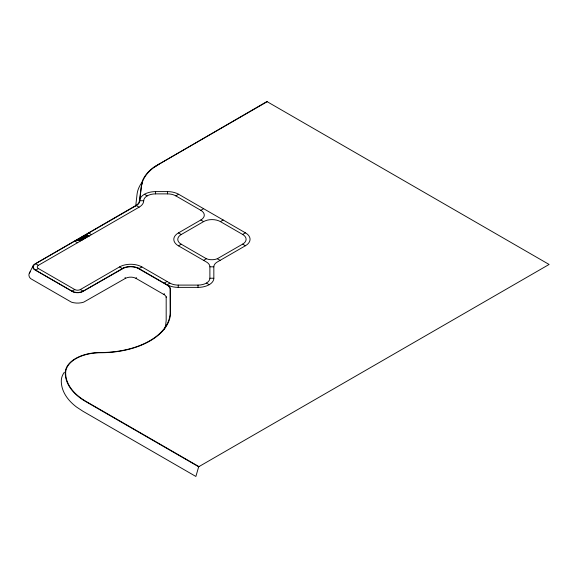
<?xml version="1.0" encoding="UTF-8"?>
<svg xmlns="http://www.w3.org/2000/svg" width="578" height="578" viewBox="0 0 578 578"><rect width="100%" height="100%" fill="white"/><g stroke="black" fill="none" stroke-linecap="round" stroke-linejoin="round"><path stroke-width="0.87" d="M135.729 205.97L137.044 194.389A64.317 37.136 0 0 1 141.148 183.551M123.468 267.954L83.153 291.153A7.911 4.566 0 0 1 71.961 291.153L35.605 270.164A7.911 4.566 0 0 1 35.605 263.705L136.292 205.573A11.863 6.849 0 0 0 139.768 200.732L141.379 186.492A59.989 34.637 0 0 1 158.827 164.268L267.188 101.699M141.372 186.557L142.289 182.366M30.547 271.458A12.297 7.102 0 0 0 30.547 278.56L71.405 302.149A12.297 7.102 0 0 0 83.709 302.149L125.375 278.401A7.521 4.342 0 0 1 136.025 278.401L136.292 277.433M164.289 329.446A65.56 37.852 0 0 0 165.611 325.392L166.182 320.371L166.182 297.619A7.536 4.349 0 0 0 163.971 294.542L164.26 293.581M198.673 466.771L85.84 401.631A70.306 40.59 0 0 1 65.256 372.926A35.345 20.411 0 0 1 100.586 352.515A69.541 40.149 0 0 0 170.142 312.366L170.048 288.675A11.481 6.625 0 0 0 167.772 285.503L137.687 268.134A11.481 6.625 0 0 0 123.706 268.134L81.715 292.078A8.309 4.797 0 0 1 73.406 292.078L34.001 269.334A8.309 4.797 0 0 1 34.001 264.536L136.003 205.421A11.481 6.633 0 0 0 139.269 201.592L141.899 182.33A60.379 34.861 0 0 1 153.748 167.237L266.913 101.54L549.1 264.457L198.673 466.771L195.877 476.46L82.95 411.261L76.643 407.107A74.28 42.888 0 0 1 61.29 381.003A39.318 22.701 0 0 1 64.281 372.311M166.182 297.612L166.572 296.81M29.319 273.17L33.17 265.692M154.059 167.374L158.907 164.217M84.655 235.549L85.457 235.651L85.147 235.831M80.32 238.613L80.631 238.432L79.829 238.331M81.122 238.396L81.686 238.635L81.368 238.815M85.949 235.607L86.505 235.853L86.194 236.034M78.955 240.376L78.644 240.556L79.374 240.694M82.17 238.598L82.589 238.837M86.996 235.81L87.415 236.055M88.044 236.012L88.398 235.651M80.002 240.658L80.566 240.896M84.829 237.869L85.385 238.114M81.859 240.152L81.296 239.827L82.17 239.971M35.605 263.705L38.401 265.316L139.088 207.191A15.823 9.132 0 0 0 143.72 200.732A11.863 6.849 0 0 1 155.583 193.883L167.454 193.883A11.863 6.849 0 0 1 175.842 195.884L200.812 210.305L203.615 208.687M35.605 270.164L38.401 268.546L74.757 289.542A3.952 2.283 0 0 0 80.356 289.542L119.509 266.935A15.823 9.132 0 0 1 141.885 266.935L169.853 283.083A11.863 6.849 0 0 0 178.241 285.091L198.016 285.091A11.863 6.849 0 0 0 209.886 278.235L213.838 278.235L213.838 266.819A11.863 6.849 0 0 1 217.314 261.979L245.426 245.744A15.823 9.132 0 0 0 245.426 232.833L178.638 194.273A15.823 9.132 0 0 0 167.454 191.6L155.583 191.6A15.823 9.132 0 0 0 139.898 199.54M175.842 195.884L178.638 194.273M71.961 291.153L74.757 289.542M209.886 278.235L209.886 266.819A11.863 6.849 0 0 0 206.411 261.979L178.443 245.831A15.823 9.132 0 0 1 178.443 232.912L200.812 219.994L203.615 221.605A11.863 6.849 0 0 1 220.391 221.605L242.63 234.444L245.426 232.833M178.443 232.912L181.239 234.524L203.615 221.605M141.885 266.935L139.088 268.546A11.863 6.849 0 0 0 122.305 268.546L119.509 266.935M178.443 245.831L181.239 244.212L206.411 258.749A9.523 5.498 0 0 0 217.314 258.749L242.63 244.133L245.426 245.744M220.391 221.605L223.187 219.994M164.26 283.083L167.056 281.464M203.615 260.36L206.411 258.749M170.532 289.542A11.863 6.849 0 0 0 167.056 284.694L169.853 283.083M139.768 200.732L143.72 200.732M209.886 266.819L213.838 266.819M167.056 284.694A15.823 9.132 0 0 0 178.241 287.374L198.016 287.374A15.823 9.132 0 0 0 213.838 278.235M137.925 267.954L168.082 285.366M144.399 194.273L147.195 195.884M136.292 205.573L139.088 207.191M217.314 258.749L220.11 260.36M206.411 283.083L209.207 284.694M88.745 233.028L91.541 234.639M86.295 234.437L89.091 236.055M86.122 234.538L88.918 236.156M85.949 234.639L88.745 236.258M88.044 235.932L88.607 236.258M86.996 237.182L86.122 237.045L86.678 237.363M84.756 236.778L84.027 236.64L84.901 236.778L84.583 236.958M83.29 236.337L83.709 236.575M83.044 236.474L83.853 236.575L83.535 236.756M83.153 237.71L82.416 237.565L83.29 237.71L82.979 237.89M81.686 237.262L82.105 237.507M81.44 237.406L82.242 237.507L81.924 237.688M83.781 239.039L82.907 238.902L83.463 239.22M79.937 239.567L79.2 239.422L80.075 239.567L79.757 239.747M78.463 239.119L78.883 239.364M78.225 239.263L79.027 239.364L78.709 239.545M78.326 240.491L77.589 240.354L78.463 240.491L78.153 240.672M76.86 240.051L77.279 240.289M76.614 240.188L77.416 240.289L77.105 240.47M74.757 241.098L77.56 242.717M136.018 278.401L163.971 294.542M80.356 289.542L83.153 291.153M198.955 466.612L86.129 401.472A69.924 40.366 0 0 1 65.654 372.926A34.962 20.187 0 0 1 100.608 352.746A69.924 40.366 0 0 0 170.532 312.373L170.438 288.646M125.101 277.433L125.383 278.401M198.016 285.091L198.016 287.374M178.241 285.091L178.241 287.374M167.454 191.6L167.454 193.883M155.583 191.6L155.583 193.883M200.812 210.305A11.863 6.849 0 0 1 200.812 219.994M242.63 234.444A11.863 6.849 0 0 1 242.63 244.133M181.239 244.212A11.863 6.849 0 0 1 181.239 234.524M38.401 268.546A3.952 2.283 0 0 1 38.401 265.316M80.566 239.444L80.248 239.624L81.122 239.769L80.566 239.444M83.781 237.587L83.463 237.768L84.337 237.912L83.781 237.587M85.385 236.662L85.074 236.843L85.949 236.98L85.385 236.662"/></g></svg>
